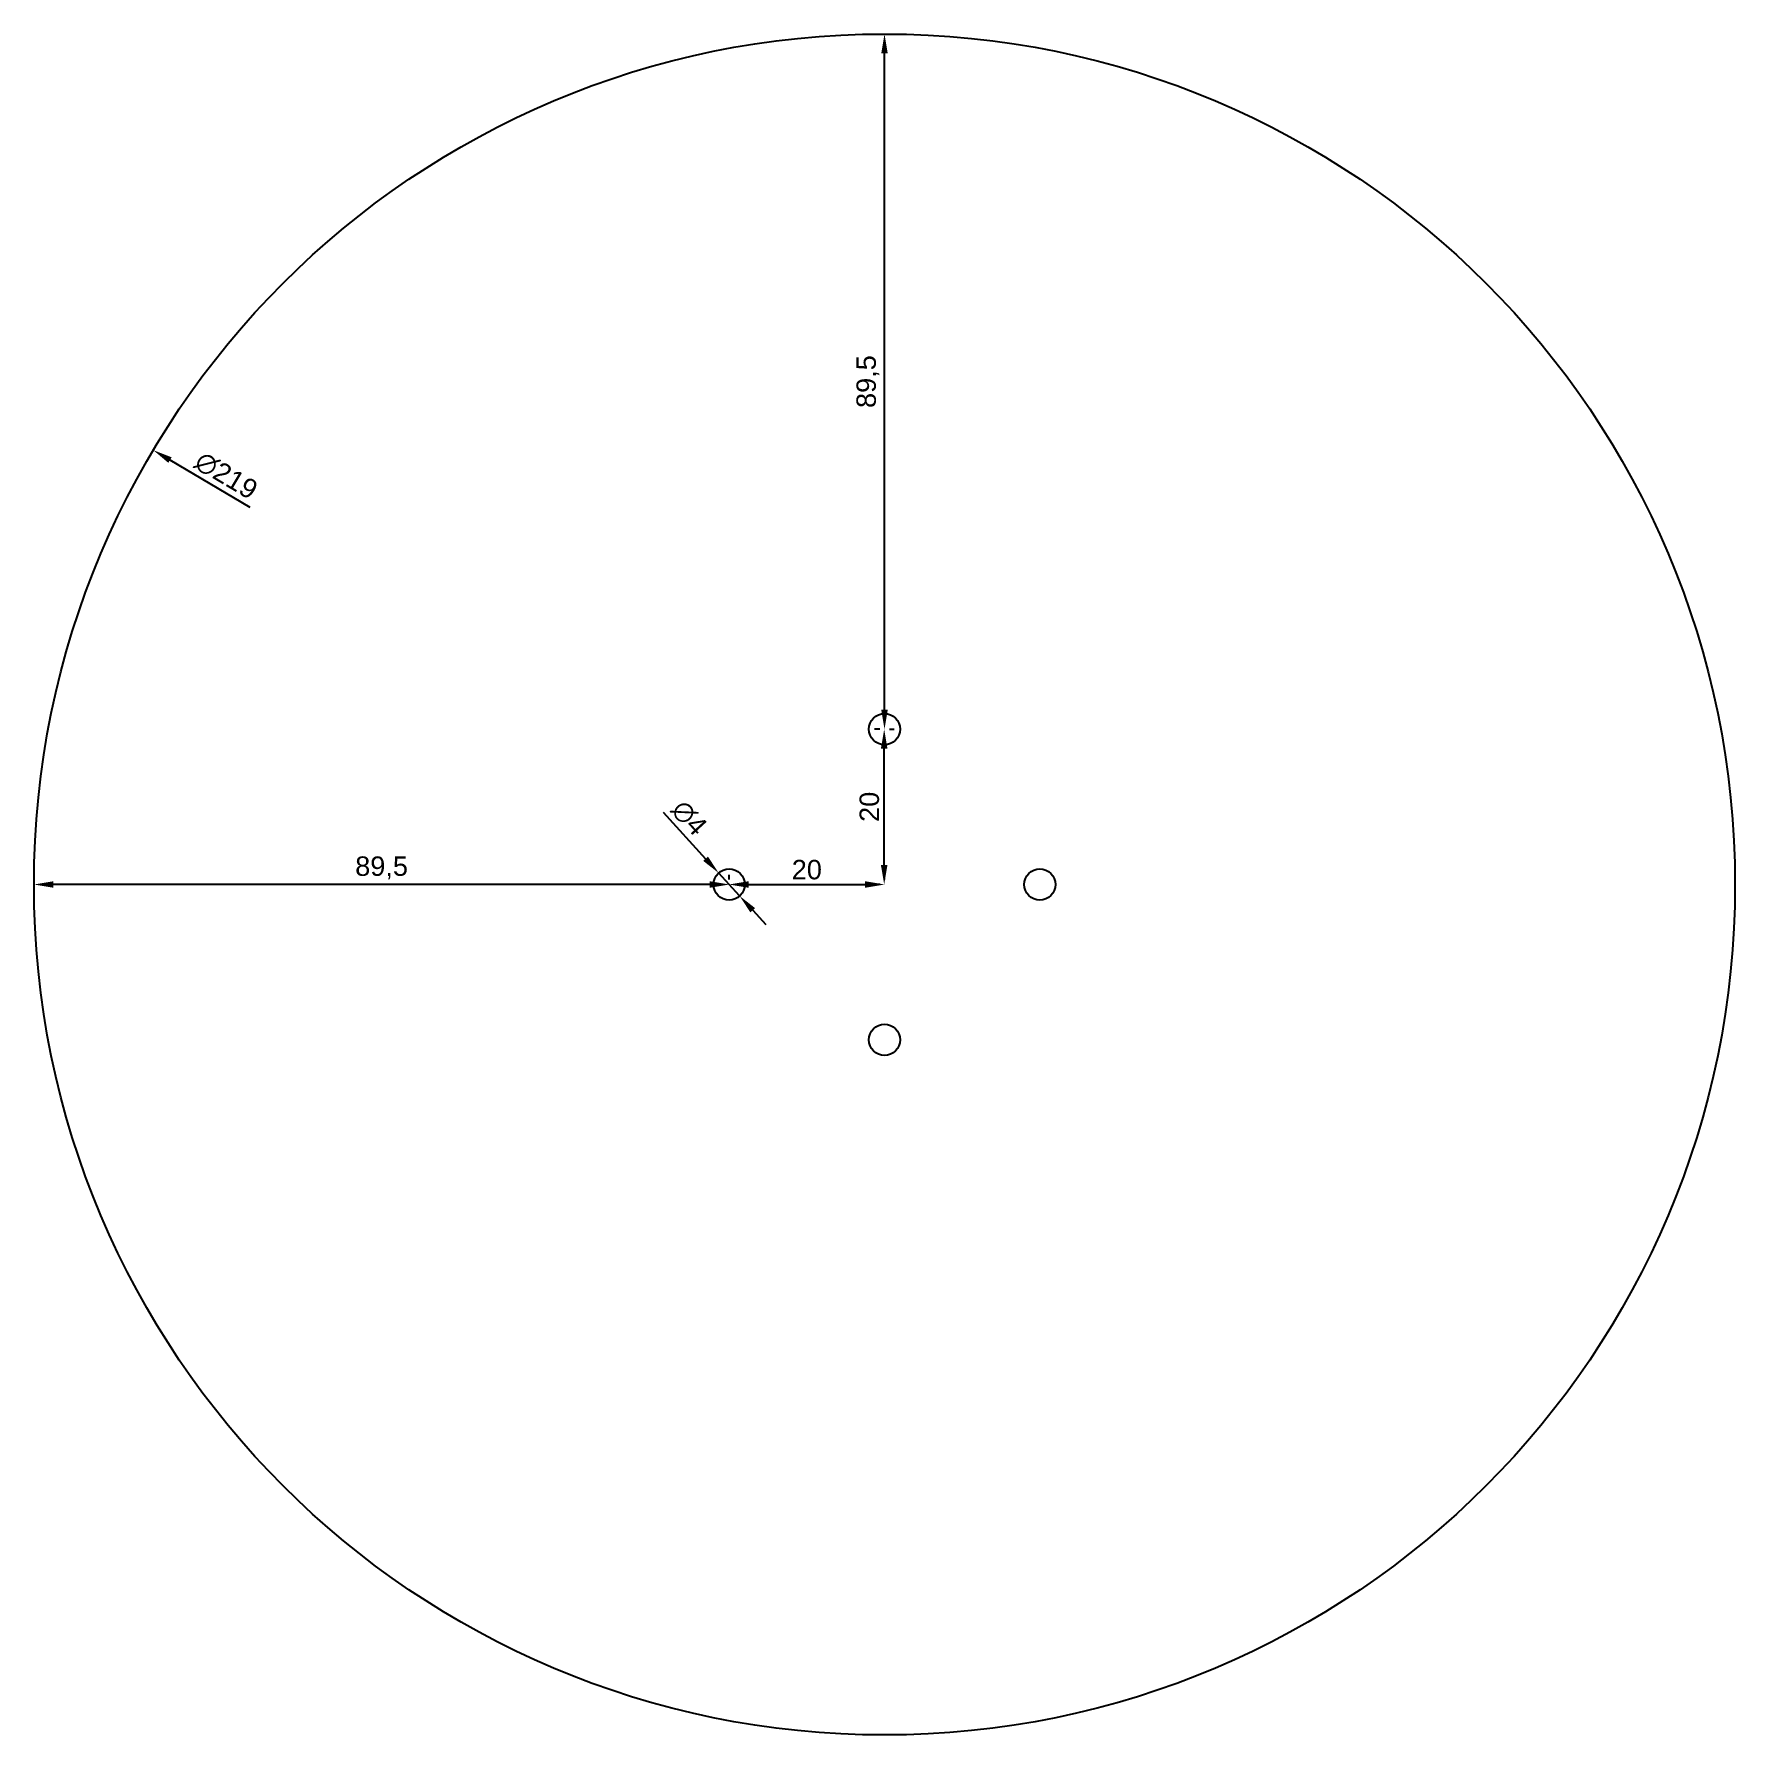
# Model space of a CAD drawing. Header units: millimetres. Extents: x 136 to 355, y 136 to 355.
import ezdxf

# ---------------------------------------------------------------- set-up
doc = ezdxf.new("R2010")
doc.units = ezdxf.units.MM
doc.styles.get("Standard").update_dxf_attribs({"font": 'arial.ttf'})
doc.dimstyles.new('ISO-25', dxfattribs={"dimtxt": 2.5, "dimasz": 2.5, "dimexe": 1.25, "dimexo": 0.625, "dimtad": 1, "dimtxsty": 'Standard', "dimcen": 2.5, "dimadec": 0, "dimazin": 0, "dimtfac": 1, "dimtmove": 0, "dimatfit": 3, "dimfxl": 1, "dimarcsym": 0})

# ---------------------------------------------------------------- blocks, each defined once
blk = doc.blocks.new('*D1')
at = {"color": 0, "lineweight": -2, "transparency": 16777216}
for p, q in [((135.5, 245.63), (135.5, 246.25)), ((225, 245.63), (225, 246.25)), ((222.5, 245), (138, 245))]:
    blk.add_line(p, q, dxfattribs=at)
at = {"color": 0, "transparency": 16777216}
for points in [[(138, 245.42), (138, 244.58), (135.5, 245)], [(222.5, 245.42), (222.5, 244.58), (225, 245)]]:
    blk.add_solid(points, dxfattribs=at)
at = {"layer": 'Defpoints', "color": 0, "transparency": 16777216}
for p in [(135.5, 245), (135.5, 245), (225, 245)]:
    blk.add_point(p, dxfattribs=at)
at = {"color": 0, "transparency": 16777216, "insert": (180.25, 247.13), "char_height": 2.5, "attachment_point": 5}
blk.add_mtext('89,5', dxfattribs=at)
blk = doc.blocks.new('*D2')
at = {"color": 0, "lineweight": -2, "transparency": 16777216}
for p, q in [((244.38, 265), (243.71, 265)), ((244.96, 247.5), (244.96, 262.5)), ((244.38, 245), (243.71, 245))]:
    blk.add_line(p, q, dxfattribs=at)
at = {"color": 0, "transparency": 16777216}
for points in [[(244.54, 262.5), (245.38, 262.5), (244.96, 265)], [(244.54, 247.5), (245.38, 247.5), (244.96, 245)]]:
    blk.add_solid(points, dxfattribs=at)
at = {"layer": 'Defpoints', "color": 0, "transparency": 16777216}
for p in [(244.96, 265), (245, 265), (245, 245)]:
    blk.add_point(p, dxfattribs=at)
at = {"color": 0, "transparency": 16777216, "insert": (243.06, 255), "char_height": 2.5, "attachment_point": 5, "rotation": 90}
blk.add_mtext('20', dxfattribs=at)
blk = doc.blocks.new('*D3')
at = {"color": 0, "lineweight": -2, "transparency": 16777216}
for p, q in [((245.63, 354.5), (246.25, 354.5)), ((245, 267.5), (245, 352)), ((245.63, 265), (246.25, 265))]:
    blk.add_line(p, q, dxfattribs=at)
at = {"color": 0, "transparency": 16777216}
for points in [[(244.58, 352), (245.42, 352), (245, 354.5)], [(244.58, 267.5), (245.42, 267.5), (245, 265)]]:
    blk.add_solid(points, dxfattribs=at)
at = {"layer": 'Defpoints', "color": 0, "transparency": 16777216}
for p in [(245, 354.5), (245, 354.5), (245, 265)]:
    blk.add_point(p, dxfattribs=at)
at = {"color": 0, "transparency": 16777216, "insert": (242.87, 309.75), "char_height": 2.5, "attachment_point": 5, "rotation": 90}
blk.add_mtext('89,5', dxfattribs=at)
blk = doc.blocks.new('*D4')
at = {"color": 0, "lineweight": -2, "transparency": 16777216}
for p, q in [((225, 245.63), (225, 246.25)), ((245, 245.63), (245, 246.25)), ((227.5, 245), (242.5, 245))]:
    blk.add_line(p, q, dxfattribs=at)
at = {"color": 0, "transparency": 16777216}
for points in [[(227.5, 245.42), (227.5, 244.58), (225, 245)], [(242.5, 245.42), (242.5, 244.58), (245, 245)]]:
    blk.add_solid(points, dxfattribs=at)
at = {"layer": 'Defpoints', "color": 0, "transparency": 16777216}
for p in [(225, 245), (245, 245), (245, 245)]:
    blk.add_point(p, dxfattribs=at)
at = {"color": 0, "transparency": 16777216, "insert": (235, 246.9), "char_height": 2.5, "attachment_point": 5}
blk.add_mtext('20', dxfattribs=at)
blk = doc.blocks.new('*D6')
at = {"color": 0, "lineweight": -2, "transparency": 16777216}
for p, q in [((216.5, 254.3), (221.96, 248.32)), ((226.35, 243.52), (223.65, 246.48)), ((228.04, 241.68), (229.72, 239.83))]:
    blk.add_line(p, q, dxfattribs=at)
at = {"color": 0, "transparency": 16777216}
for points in [[(222.27, 248.6), (221.66, 248.04), (223.65, 246.48)], [(228.34, 241.96), (227.73, 241.4), (226.35, 243.52)]]:
    blk.add_solid(points, dxfattribs=at)
at = {"layer": 'Defpoints', "color": 0, "transparency": 16777216}
for p in [(223.65, 246.48), (226.35, 243.52)]:
    blk.add_point(p, dxfattribs=at)
at = {"color": 0, "transparency": 16777216, "insert": (219.85, 253.56), "char_height": 2.5, "attachment_point": 5, "rotation": 312.4121}
blk.add_mtext('∅4', dxfattribs=at)
blk = doc.blocks.new('*D7')
at = {"color": 0, "lineweight": -2, "transparency": 16777216}
blk.add_line((163.32, 293.52), (153.01, 299.64), dxfattribs=at)
at = {"color": 0, "transparency": 16777216}
blk.add_solid([(153.22, 300), (152.79, 299.29), (150.86, 300.92)], dxfattribs=at)
at = {"layer": 'Defpoints', "color": 0, "transparency": 16777216}
for p in [(150.86, 300.92), (339.14, 189.08)]:
    blk.add_point(p, dxfattribs=at)
at = {"color": 0, "transparency": 16777216, "insert": (160.24, 297.64), "char_height": 2.5, "attachment_point": 5, "rotation": 329.2901}
blk.add_mtext('∅219', dxfattribs=at)

msp = doc.modelspace()

# ---------------------------------------------------------------- linework, layer by layer
for centre, radius in [((245, 245), 109.5), ((245, 265), 2), ((225, 245), 2), ((265, 245), 2), ((245, 225), 2)]:
    msp.add_circle(centre, radius)

# ---------------------------------------------------------------- dimensions: what is measured, and where the dimension line sits
for base, p1, p2, picture, middle in [((245, 354.5), (245, 265), (245, 354.5), '*D3', (242.873, 309.75)), ((244.961, 265), (245, 245), (245, 265), '*D2', (243.06, 255))]:
    dim = msp.add_linear_dim(base=base, p1=p1, p2=p2, angle=90, dimstyle='ISO-25')
    dim.commit()
    dim.dimension.update_dxf_attribs({"geometry": picture, "text_midpoint": middle})
for p1, p2, picture, middle in [((339.144, 189.079), (150.856, 300.921), '*D7', (159.238, 295.942)), ((226.349, 243.523), (223.651, 246.477), '*D6', (218.391, 252.235))]:
    dim = msp.add_diameter_dim_2p(p1=p1, p2=p2, dimstyle='ISO-25')
    dim.commit()
    dim.dimension.update_dxf_attribs({"geometry": picture, "text_midpoint": middle, "dimtype": 163})
for base, p2, picture, middle in [((135.5, 245), (135.5, 245), '*D1', (180.25, 247.127)), ((245, 245), (245, 245), '*D4', (235, 246.901))]:
    dim = msp.add_linear_dim(base=base, p1=(225, 245), p2=p2, dimstyle='ISO-25')
    dim.commit()
    dim.dimension.update_dxf_attribs({"geometry": picture, "text_midpoint": middle})

doc.saveas('drawing.dxf')
